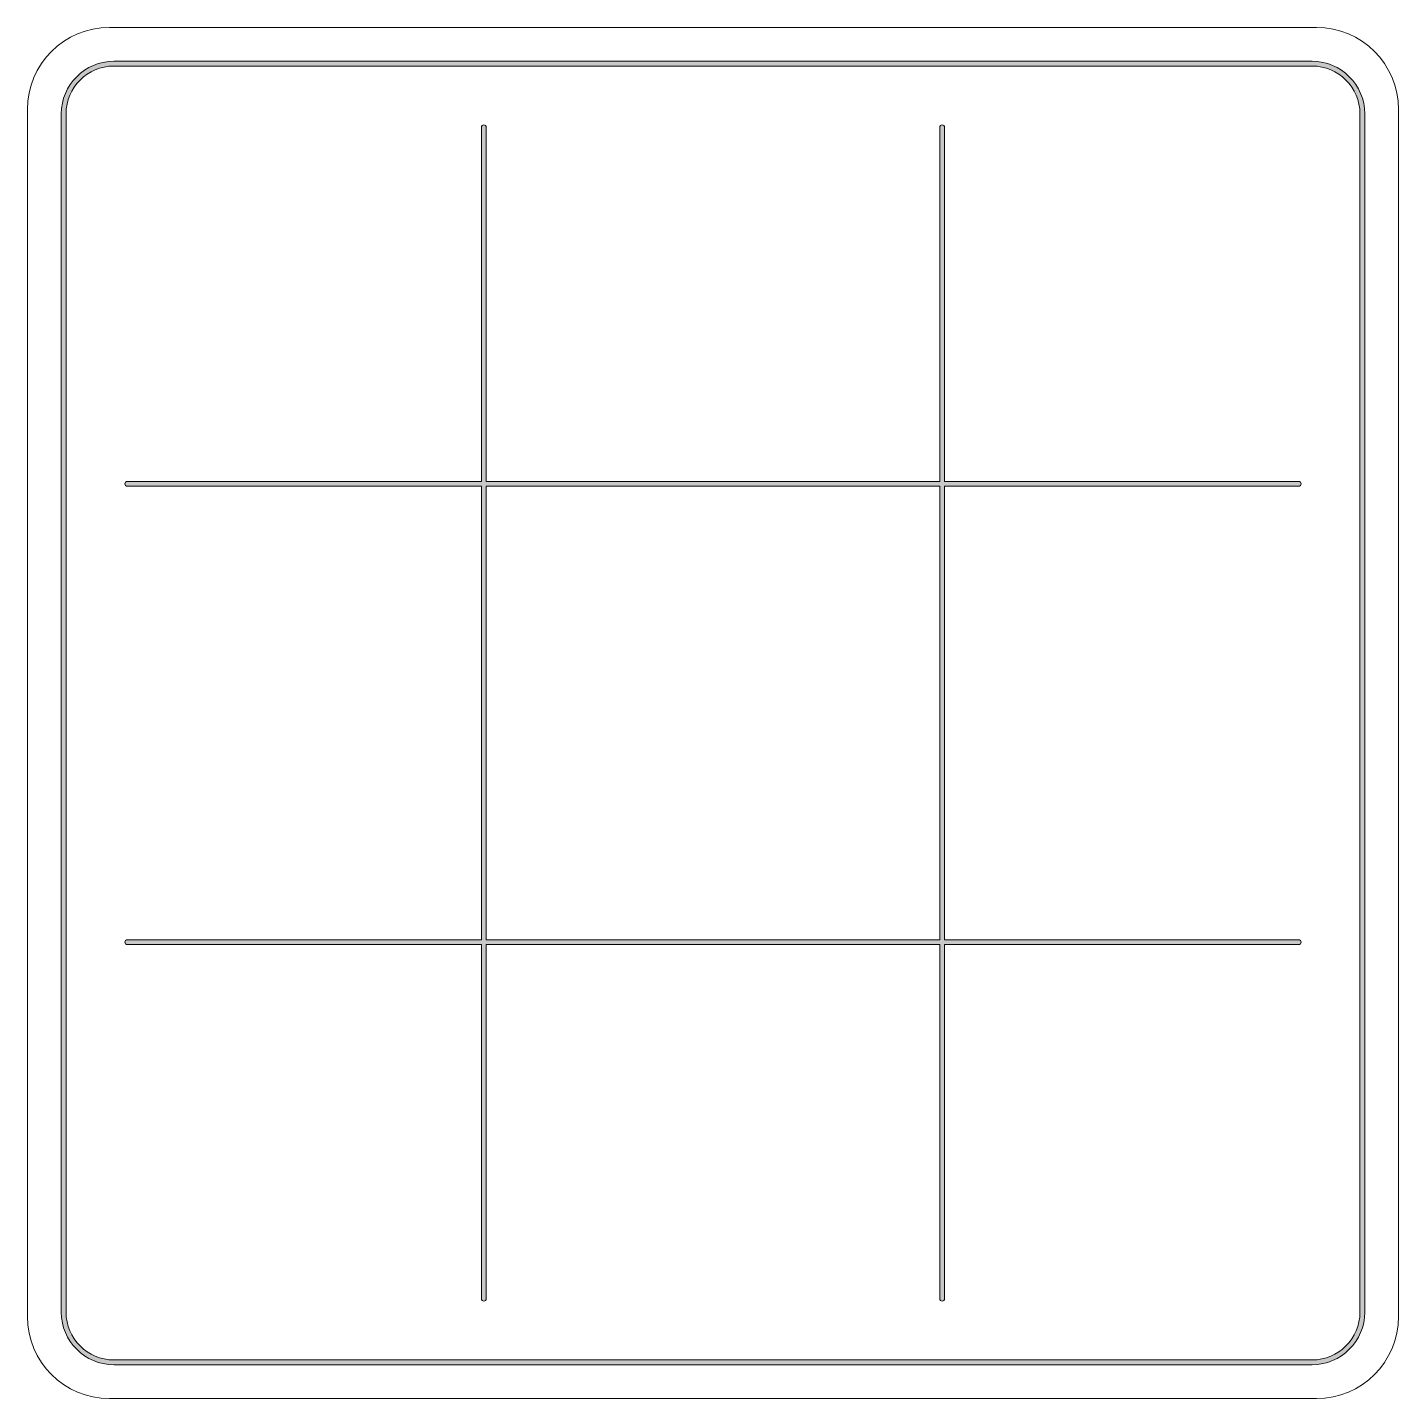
# Model space of a CAD drawing. Header units: inches. Extents: x -11.7 to 1.7, y -15.4 to -9.4.
# Drawn here: x -11.72 to -5.74, y -15.41 to -9.43 of the extents above; entities that cross this region are included whole.
import ezdxf

# ---------------------------------------------------------------- set-up
doc = ezdxf.new("R2010")
doc.units = ezdxf.units.IN
doc.header["$MEASUREMENT"] = 0
doc.layers.add('_U+0421_U+043B_U+043E_U+0439 1', color=7, linetype='Continuous')

# ---------------------------------------------------------------- blocks, each defined once
blk = doc.blocks.new('block 2')
at = {"layer": '_U+0421_U+043B_U+043E_U+0439 1', "lineweight": 0}
for points in [[(-6.1164, -9.5729), (-6.1164, -9.5729), (-11.3451, -9.5729), (-11.3451, -9.5729), (-11.4716, -9.5729), (-11.5745, -9.6758), (-11.5745, -9.8023), (-11.5745, -9.8023), (-11.5745, -15.031), (-11.5745, -15.031), (-11.5745, -15.1575), (-11.4716, -15.2604), (-11.3451, -15.2604), (-11.3451, -15.2604), (-6.1164, -15.2604), (-6.1164, -15.2604), (-5.9899, -15.2604), (-5.887, -15.1575), (-5.887, -15.031), (-5.887, -15.031), (-5.887, -9.8023), (-5.887, -9.8023), (-5.887, -9.6758), (-5.9899, -9.5729), (-6.1164, -9.5729)], [(-5.9079, -15.031), (-5.9079, -15.146), (-6.0014, -15.2396), (-6.1164, -15.2396), (-6.1164, -15.2396), (-11.3451, -15.2396), (-11.3451, -15.2396), (-11.4601, -15.2396), (-11.5537, -15.146), (-11.5537, -15.031), (-11.5537, -15.031), (-11.5537, -9.8023), (-11.5537, -9.8023), (-11.5537, -9.6873), (-11.4601, -9.5938), (-11.3451, -9.5938), (-11.3451, -9.5938), (-6.1164, -9.5938), (-6.1164, -9.5938), (-6.0014, -9.5938), (-5.9079, -9.6873), (-5.9079, -9.8023), (-5.9079, -9.8023), (-5.9079, -15.031), (-5.9079, -15.031)]]:
    blk.add_open_spline(points, degree=3, knots=[0, 0, 0, 0, 1, 1, 1, 2, 2, 2, 3, 3, 3, 4, 4, 4, 5, 5, 5, 6, 6, 6, 7, 7, 7, 8, 8, 8, 8], dxfattribs=at)
blk = doc.blocks.new('block 3')
at = {"layer": '_U+0421_U+043B_U+043E_U+0439 1', "lineweight": 0}
blk.add_lwpolyline([(-7.7412, -13.4062), (-9.7204, -13.4062), (-9.7204, -11.4271), (-7.7412, -11.4271), (-7.7412, -13.4062)], dxfattribs=at)
blk.add_open_spline([(-6.1752, -11.4271), (-6.1695, -11.4271), (-6.1648, -11.4224), (-6.1648, -11.4167), (-6.1648, -11.4109), (-6.1695, -11.4062), (-6.1752, -11.4062), (-6.1752, -11.4062), (-7.7204, -11.4062), (-7.7204, -11.4062), (-7.7204, -11.4062), (-7.7204, -9.8611), (-7.7204, -9.8611), (-7.7204, -9.8554), (-7.725, -9.8507), (-7.7308, -9.8507), (-7.7365, -9.8507), (-7.7412, -9.8554), (-7.7412, -9.8611), (-7.7412, -9.8611), (-7.7412, -11.4062), (-7.7412, -11.4062), (-7.7412, -11.4062), (-9.7204, -11.4062), (-9.7204, -11.4062), (-9.7204, -11.4062), (-9.7204, -9.8611), (-9.7204, -9.8611), (-9.7204, -9.8554), (-9.725, -9.8507), (-9.7308, -9.8507), (-9.7365, -9.8507), (-9.7412, -9.8554), (-9.7412, -9.8611), (-9.7412, -9.8611), (-9.7412, -11.4062), (-9.7412, -11.4062), (-9.7412, -11.4062), (-11.2863, -11.4062), (-11.2863, -11.4062), (-11.2921, -11.4062), (-11.2968, -11.4109), (-11.2968, -11.4167), (-11.2968, -11.4224), (-11.2921, -11.4271), (-11.2863, -11.4271), (-11.2863, -11.4271), (-9.7412, -11.4271), (-9.7412, -11.4271), (-9.7412, -11.4271), (-9.7412, -13.4062), (-9.7412, -13.4062), (-9.7412, -13.4062), (-11.2863, -13.4062), (-11.2863, -13.4062), (-11.2921, -13.4062), (-11.2968, -13.4109), (-11.2968, -13.4167), (-11.2968, -13.4224), (-11.2921, -13.4271), (-11.2863, -13.4271), (-11.2863, -13.4271), (-9.7412, -13.4271), (-9.7412, -13.4271), (-9.7412, -13.4271), (-9.7412, -14.9722), (-9.7412, -14.9722), (-9.7412, -14.978), (-9.7365, -14.9826), (-9.7308, -14.9826), (-9.725, -14.9826), (-9.7204, -14.978), (-9.7204, -14.9722), (-9.7204, -14.9722), (-9.7204, -13.4271), (-9.7204, -13.4271), (-9.7204, -13.4271), (-7.7412, -13.4271), (-7.7412, -13.4271), (-7.7412, -13.4271), (-7.7412, -14.9722), (-7.7412, -14.9722), (-7.7412, -14.978), (-7.7365, -14.9826), (-7.7308, -14.9826), (-7.725, -14.9826), (-7.7204, -14.978), (-7.7204, -14.9722), (-7.7204, -14.9722), (-7.7204, -13.4271), (-7.7204, -13.4271), (-7.7204, -13.4271), (-6.1752, -13.4271), (-6.1752, -13.4271), (-6.1695, -13.4271), (-6.1648, -13.4224), (-6.1648, -13.4167), (-6.1648, -13.4109), (-6.1695, -13.4062), (-6.1752, -13.4062), (-6.1752, -13.4062), (-7.7204, -13.4062), (-7.7204, -13.4062), (-7.7204, -13.4062), (-7.7204, -11.4271), (-7.7204, -11.4271), (-7.7204, -11.4271), (-6.1752, -11.4271), (-6.1752, -11.4271)], degree=3, knots=[0, 0, 0, 0, 1, 1, 1, 2, 2, 2, 3, 3, 3, 4, 4, 4, 5, 5, 5, 6, 6, 6, 7, 7, 7, 8, 8, 8, 9, 9, 9, 10, 10, 10, 11, 11, 11, 12, 12, 12, 13, 13, 13, 14, 14, 14, 15, 15, 15, 16, 16, 16, 17, 17, 17, 18, 18, 18, 19, 19, 19, 20, 20, 20, 21, 21, 21, 22, 22, 22, 23, 23, 23, 24, 24, 24, 25, 25, 25, 26, 26, 26, 27, 27, 27, 28, 28, 28, 29, 29, 29, 30, 30, 30, 31, 31, 31, 32, 32, 32, 33, 33, 33, 34, 34, 34, 35, 35, 35, 36, 36, 36, 36], dxfattribs=at)

msp = doc.modelspace()

# ---------------------------------------------------------------- hatches: boundary and pattern name
at = {"layer": '_U+0421_U+043B_U+043E_U+0439 1', "true_color": 0xffffff}
h = msp.add_hatch(color=7, dxfattribs=at)
h.dxf.hatch_style = 2
edge = h.paths.add_edge_path()
edge.add_spline(control_points=[(-6.1164, -9.5729), (-6.1164, -9.5729), (-11.3451, -9.5729), (-11.3451, -9.5729), (-11.4716, -9.5729), (-11.5745, -9.6758), (-11.5745, -9.8023), (-11.5745, -9.8023), (-11.5745, -15.031), (-11.5745, -15.031), (-11.5745, -15.1575), (-11.4716, -15.2604), (-11.3451, -15.2604), (-11.3451, -15.2604), (-6.1164, -15.2604), (-6.1164, -15.2604), (-5.9899, -15.2604), (-5.887, -15.1575), (-5.887, -15.031), (-5.887, -15.031), (-5.887, -9.8023), (-5.887, -9.8023), (-5.887, -9.6758), (-5.9899, -9.5729), (-6.1164, -9.5729)], knot_values=[0, 0, 0, 0, 1, 1, 1, 2, 2, 2, 3, 3, 3, 4, 4, 4, 5, 5, 5, 6, 6, 6, 7, 7, 7, 8, 8, 8, 8], degree=3, periodic=1)
edge = h.paths.add_edge_path()
edge.add_spline(control_points=[(-5.9079, -15.031), (-5.9079, -15.146), (-6.0014, -15.2396), (-6.1164, -15.2396), (-6.1164, -15.2396), (-11.3451, -15.2396), (-11.3451, -15.2396), (-11.4601, -15.2396), (-11.5537, -15.146), (-11.5537, -15.031), (-11.5537, -15.031), (-11.5537, -9.8023), (-11.5537, -9.8023), (-11.5537, -9.6873), (-11.4601, -9.5938), (-11.3451, -9.5938), (-11.3451, -9.5938), (-6.1164, -9.5938), (-6.1164, -9.5938), (-6.0014, -9.5938), (-5.9079, -9.6873), (-5.9079, -9.8023), (-5.9079, -9.8023), (-5.9079, -15.031), (-5.9079, -15.031)], knot_values=[0, 0, 0, 0, 1, 1, 1, 2, 2, 2, 3, 3, 3, 4, 4, 4, 5, 5, 5, 6, 6, 6, 7, 7, 7, 8, 8, 8, 8], degree=3, periodic=1)
edge = h.paths.add_edge_path()
edge.add_spline(control_points=[(-6.1752, -11.4271), (-6.1695, -11.4271), (-6.1648, -11.4224), (-6.1648, -11.4167), (-6.1648, -11.4109), (-6.1695, -11.4062), (-6.1752, -11.4062), (-6.1752, -11.4062), (-7.7204, -11.4062), (-7.7204, -11.4062), (-7.7204, -11.4062), (-7.7204, -9.8611), (-7.7204, -9.8611), (-7.7204, -9.8554), (-7.725, -9.8507), (-7.7308, -9.8507), (-7.7365, -9.8507), (-7.7412, -9.8554), (-7.7412, -9.8611), (-7.7412, -9.8611), (-7.7412, -11.4062), (-7.7412, -11.4062), (-7.7412, -11.4062), (-9.7204, -11.4062), (-9.7204, -11.4062), (-9.7204, -11.4062), (-9.7204, -9.8611), (-9.7204, -9.8611), (-9.7204, -9.8554), (-9.725, -9.8507), (-9.7308, -9.8507), (-9.7365, -9.8507), (-9.7412, -9.8554), (-9.7412, -9.8611), (-9.7412, -9.8611), (-9.7412, -11.4062), (-9.7412, -11.4062), (-9.7412, -11.4062), (-11.2863, -11.4062), (-11.2863, -11.4062), (-11.2921, -11.4062), (-11.2968, -11.4109), (-11.2968, -11.4167), (-11.2968, -11.4224), (-11.2921, -11.4271), (-11.2863, -11.4271), (-11.2863, -11.4271), (-9.7412, -11.4271), (-9.7412, -11.4271), (-9.7412, -11.4271), (-9.7412, -13.4062), (-9.7412, -13.4062), (-9.7412, -13.4062), (-11.2863, -13.4062), (-11.2863, -13.4062), (-11.2921, -13.4062), (-11.2968, -13.4109), (-11.2968, -13.4167), (-11.2968, -13.4224), (-11.2921, -13.4271), (-11.2863, -13.4271), (-11.2863, -13.4271), (-9.7412, -13.4271), (-9.7412, -13.4271), (-9.7412, -13.4271), (-9.7412, -14.9722), (-9.7412, -14.9722), (-9.7412, -14.978), (-9.7365, -14.9826), (-9.7308, -14.9826), (-9.725, -14.9826), (-9.7204, -14.978), (-9.7204, -14.9722), (-9.7204, -14.9722), (-9.7204, -13.4271), (-9.7204, -13.4271), (-9.7204, -13.4271), (-7.7412, -13.4271), (-7.7412, -13.4271), (-7.7412, -13.4271), (-7.7412, -14.9722), (-7.7412, -14.9722), (-7.7412, -14.978), (-7.7365, -14.9826), (-7.7308, -14.9826), (-7.725, -14.9826), (-7.7204, -14.978), (-7.7204, -14.9722), (-7.7204, -14.9722), (-7.7204, -13.4271), (-7.7204, -13.4271), (-7.7204, -13.4271), (-6.1752, -13.4271), (-6.1752, -13.4271), (-6.1695, -13.4271), (-6.1648, -13.4224), (-6.1648, -13.4167), (-6.1648, -13.4109), (-6.1695, -13.4062), (-6.1752, -13.4062), (-6.1752, -13.4062), (-7.7204, -13.4062), (-7.7204, -13.4062), (-7.7204, -13.4062), (-7.7204, -11.4271), (-7.7204, -11.4271), (-7.7204, -11.4271), (-6.1752, -11.4271), (-6.1752, -11.4271)], knot_values=[0, 0, 0, 0, 1, 1, 1, 2, 2, 2, 3, 3, 3, 4, 4, 4, 5, 5, 5, 6, 6, 6, 7, 7, 7, 8, 8, 8, 9, 9, 9, 10, 10, 10, 11, 11, 11, 12, 12, 12, 13, 13, 13, 14, 14, 14, 15, 15, 15, 16, 16, 16, 17, 17, 17, 18, 18, 18, 19, 19, 19, 20, 20, 20, 21, 21, 21, 22, 22, 22, 23, 23, 23, 24, 24, 24, 25, 25, 25, 26, 26, 26, 27, 27, 27, 28, 28, 28, 29, 29, 29, 30, 30, 30, 31, 31, 31, 32, 32, 32, 33, 33, 33, 34, 34, 34, 35, 35, 35, 36, 36, 36, 36], degree=3, periodic=1)
h.paths.add_polyline_path([(-7.7412, -13.4062), (-9.7204, -13.4062), (-9.7204, -11.4271), (-7.7412, -11.4271)])

# ---------------------------------------------------------------- linework, layer by layer
at = {"layer": '_U+0421_U+043B_U+043E_U+0439 1', "color": 1, "lineweight": 9, "true_color": 0xff0000}
msp.add_open_spline([(-6.0975, -15.4081), (-6.0975, -15.4081), (-11.3641, -15.4081), (-11.3641, -15.4081), (-11.5619, -15.4081), (-11.7222, -15.2477), (-11.7222, -15.0499), (-11.7222, -15.0499), (-11.7222, -9.7834), (-11.7222, -9.7834), (-11.7222, -9.5856), (-11.5619, -9.4252), (-11.3641, -9.4252), (-11.3641, -9.4252), (-6.0975, -9.4252), (-6.0975, -9.4252), (-5.8997, -9.4252), (-5.7394, -9.5856), (-5.7394, -9.7834), (-5.7394, -9.7834), (-5.7394, -15.0499), (-5.7394, -15.0499), (-5.7394, -15.2477), (-5.8997, -15.4081), (-6.0975, -15.4081)], degree=3, knots=[0, 0, 0, 0, 1, 1, 1, 2, 2, 2, 3, 3, 3, 4, 4, 4, 5, 5, 5, 6, 6, 6, 7, 7, 7, 8, 8, 8, 8], dxfattribs=at)

# ---------------------------------------------------------------- block references
at = {"layer": '_U+0421_U+043B_U+043E_U+0439 1'}
for name in ['block 2', 'block 3']:
    msp.add_blockref(name, (0, 0), dxfattribs=at)

doc.saveas('drawing.dxf')
